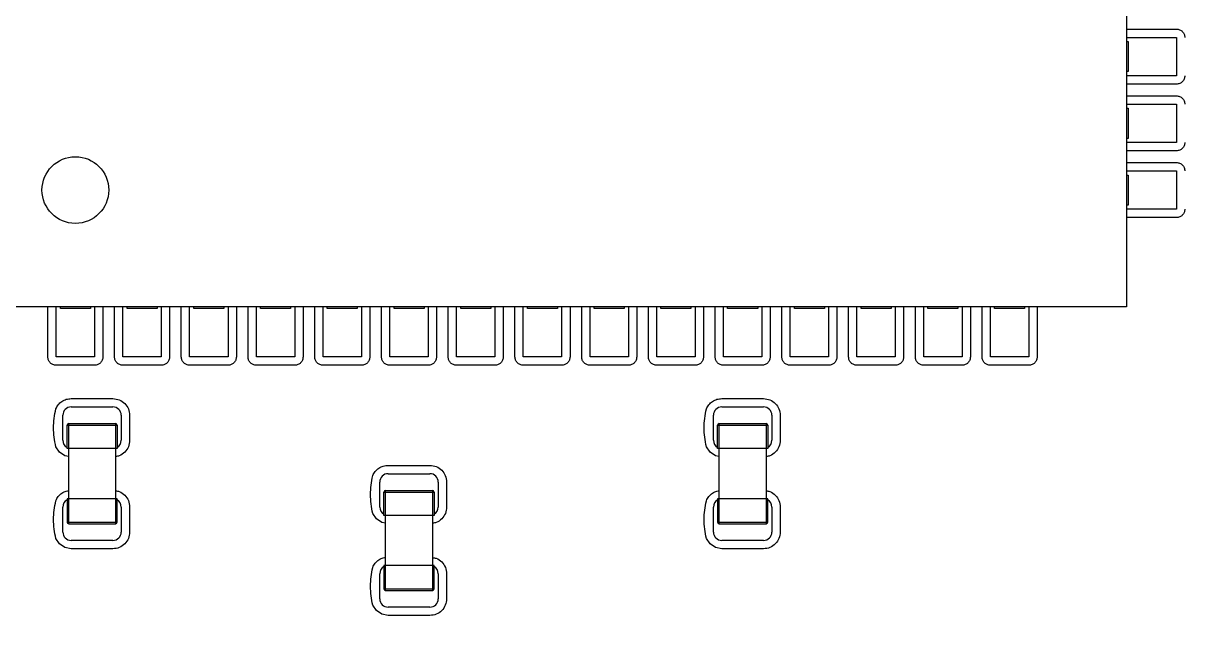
# Model space of a CAD drawing. Header units: millimetres. Extents: x -45 to 54, y -60 to 45.
# Drawn here: x -14.51 to -7.55, y 7.28 to 11.02 of the extents above; entities that cross this region are included whole.
import ezdxf

# ---------------------------------------------------------------- set-up
doc = ezdxf.new("R2010")
doc.units = ezdxf.units.MM

msp = doc.modelspace()

# ---------------------------------------------------------------- linework, layer by layer
at = {"color": 7, "linetype": 'Continuous', "lineweight": 25}
for p, q in [((-7.8955, 16.3179), (-7.8955, 9.3179)), ((-7.8955, 10.9829), (-7.5955, 10.9829)), ((-7.8955, 10.9329), (-7.5955, 10.9329)), ((-7.5955, 10.9329), (-7.5955, 10.7029)), ((-7.8955, 10.9079), (-7.8855, 10.9079)), ((-7.8855, 10.9079), (-7.8855, 10.7279)), ((-7.8855, 10.7279), (-7.8955, 10.7279)), ((-7.5955, 10.7029), (-7.8955, 10.7029)), ((-7.5955, 10.6529), (-7.8955, 10.6529)), ((-7.8955, 10.5829), (-7.5955, 10.5829)), ((-7.8955, 10.5329), (-7.5955, 10.5329)), ((-7.5955, 10.5329), (-7.5955, 10.3029)), ((-7.8955, 10.5079), (-7.8855, 10.5079)), ((-7.8855, 10.5079), (-7.8855, 10.3279)), ((-7.8855, 10.3279), (-7.8955, 10.3279)), ((-7.5955, 10.3029), (-7.8955, 10.3029)), ((-7.5955, 10.2529), (-7.8955, 10.2529)), ((-7.8955, 10.1829), (-7.5955, 10.1829)), ((-7.8955, 10.1329), (-7.5955, 10.1329)), ((-7.8955, 10.1079), (-7.8855, 10.1079)), ((-7.8855, 10.1079), (-7.8855, 9.9279)), ((-7.5955, 10.1329), (-7.5955, 9.9029)), ((-7.8855, 9.9279), (-7.8955, 9.9279)), ((-7.5955, 9.9029), (-7.8955, 9.9029)), ((-7.5955, 9.8529), (-7.8955, 9.8529)), ((-7.8955, 9.3179), (-14.8955, 9.3179)), ((-14.3605, 9.0179), (-14.3605, 9.3179)), ((-14.3105, 9.0179), (-14.3105, 9.3179)), ((-14.2855, 9.3079), (-14.2855, 9.3179)), ((-14.1055, 9.3079), (-14.2855, 9.3079)), ((-14.1055, 9.3179), (-14.1055, 9.3079)), ((-14.0805, 9.3179), (-14.0805, 9.0179)), ((-14.0305, 9.3179), (-14.0305, 9.0179)), ((-13.9605, 9.0179), (-13.9605, 9.3179)), ((-13.9105, 9.0179), (-13.9105, 9.3179)), ((-13.8855, 9.3079), (-13.8855, 9.3179)), ((-13.7055, 9.3079), (-13.8855, 9.3079)), ((-13.7055, 9.3179), (-13.7055, 9.3079)), ((-13.6805, 9.3179), (-13.6805, 9.0179)), ((-13.6305, 9.3179), (-13.6305, 9.0179)), ((-13.5605, 9.0179), (-13.5605, 9.3179)), ((-13.5105, 9.0179), (-13.5105, 9.3179)), ((-13.4855, 9.3079), (-13.4855, 9.3179)), ((-13.3055, 9.3079), (-13.4855, 9.3079)), ((-13.3055, 9.3179), (-13.3055, 9.3079)), ((-13.2805, 9.3179), (-13.2805, 9.0179)), ((-13.2305, 9.3179), (-13.2305, 9.0179)), ((-13.1605, 9.0179), (-13.1605, 9.3179)), ((-13.1105, 9.0179), (-13.1105, 9.3179)), ((-13.0855, 9.3079), (-13.0855, 9.3179)), ((-12.9055, 9.3079), (-13.0855, 9.3079)), ((-12.9055, 9.3179), (-12.9055, 9.3079)), ((-12.8805, 9.3179), (-12.8805, 9.0179)), ((-12.8305, 9.3179), (-12.8305, 9.0179)), ((-12.7605, 9.0179), (-12.7605, 9.3179)), ((-12.7105, 9.0179), (-12.7105, 9.3179)), ((-12.6855, 9.3079), (-12.6855, 9.3179)), ((-12.5055, 9.3079), (-12.6855, 9.3079)), ((-12.5055, 9.3179), (-12.5055, 9.3079)), ((-12.4805, 9.3179), (-12.4805, 9.0179)), ((-12.4305, 9.3179), (-12.4305, 9.0179)), ((-12.3605, 9.0179), (-12.3605, 9.3179)), ((-12.3105, 9.0179), (-12.3105, 9.3179)), ((-12.2855, 9.3079), (-12.2855, 9.3179)), ((-12.1055, 9.3079), (-12.2855, 9.3079)), ((-12.1055, 9.3179), (-12.1055, 9.3079)), ((-12.0805, 9.3179), (-12.0805, 9.0179)), ((-12.0305, 9.3179), (-12.0305, 9.0179)), ((-11.9605, 9.0179), (-11.9605, 9.3179)), ((-11.9105, 9.0179), (-11.9105, 9.3179)), ((-11.8855, 9.3079), (-11.8855, 9.3179)), ((-11.7055, 9.3079), (-11.8855, 9.3079)), ((-11.7055, 9.3179), (-11.7055, 9.3079)), ((-11.6805, 9.3179), (-11.6805, 9.0179)), ((-11.6305, 9.3179), (-11.6305, 9.0179)), ((-11.5605, 9.0179), (-11.5605, 9.3179)), ((-11.5105, 9.0179), (-11.5105, 9.3179)), ((-11.4855, 9.3079), (-11.4855, 9.3179)), ((-11.3055, 9.3079), (-11.4855, 9.3079)), ((-11.3055, 9.3179), (-11.3055, 9.3079)), ((-11.2805, 9.3179), (-11.2805, 9.0179)), ((-11.2305, 9.3179), (-11.2305, 9.0179)), ((-11.1605, 9.0179), (-11.1605, 9.3179)), ((-11.1105, 9.0179), (-11.1105, 9.3179)), ((-11.0855, 9.3079), (-11.0855, 9.3179)), ((-10.9055, 9.3079), (-11.0855, 9.3079)), ((-10.9055, 9.3179), (-10.9055, 9.3079)), ((-10.8805, 9.3179), (-10.8805, 9.0179)), ((-10.8305, 9.3179), (-10.8305, 9.0179)), ((-10.7605, 9.0179), (-10.7605, 9.3179)), ((-10.7105, 9.0179), (-10.7105, 9.3179)), ((-10.6855, 9.3079), (-10.6855, 9.3179)), ((-10.5055, 9.3079), (-10.6855, 9.3079)), ((-10.5055, 9.3179), (-10.5055, 9.3079)), ((-10.4805, 9.3179), (-10.4805, 9.0179)), ((-10.4305, 9.3179), (-10.4305, 9.0179)), ((-10.3605, 9.0179), (-10.3605, 9.3179)), ((-10.3105, 9.0179), (-10.3105, 9.3179)), ((-10.2855, 9.3079), (-10.2855, 9.3179)), ((-10.1055, 9.3079), (-10.2855, 9.3079)), ((-10.1055, 9.3179), (-10.1055, 9.3079)), ((-10.0805, 9.3179), (-10.0805, 9.0179)), ((-10.0305, 9.3179), (-10.0305, 9.0179)), ((-9.9605, 9.0179), (-9.9605, 9.3179)), ((-9.9105, 9.0179), (-9.9105, 9.3179)), ((-9.8855, 9.3079), (-9.8855, 9.3179)), ((-9.7055, 9.3079), (-9.8855, 9.3079)), ((-9.7055, 9.3179), (-9.7055, 9.3079)), ((-9.6805, 9.3179), (-9.6805, 9.0179)), ((-9.6305, 9.3179), (-9.6305, 9.0179)), ((-9.5605, 9.0179), (-9.5605, 9.3179)), ((-9.5105, 9.0179), (-9.5105, 9.3179)), ((-9.4855, 9.3079), (-9.4855, 9.3179)), ((-9.3055, 9.3079), (-9.4855, 9.3079)), ((-9.3055, 9.3179), (-9.3055, 9.3079)), ((-9.2805, 9.3179), (-9.2805, 9.0179)), ((-9.2305, 9.3179), (-9.2305, 9.0179)), ((-9.1605, 9.0179), (-9.1605, 9.3179)), ((-9.1105, 9.0179), (-9.1105, 9.3179)), ((-9.0855, 9.3079), (-9.0855, 9.3179)), ((-8.9055, 9.3079), (-9.0855, 9.3079)), ((-8.9055, 9.3179), (-8.9055, 9.3079)), ((-8.8805, 9.3179), (-8.8805, 9.0179)), ((-8.8305, 9.3179), (-8.8305, 9.0179)), ((-8.7605, 9.0179), (-8.7605, 9.3179)), ((-8.7105, 9.0179), (-8.7105, 9.3179)), ((-8.6855, 9.3079), (-8.6855, 9.3179)), ((-8.5055, 9.3079), (-8.6855, 9.3079)), ((-8.5055, 9.3179), (-8.5055, 9.3079)), ((-8.4805, 9.3179), (-8.4805, 9.0179)), ((-8.4305, 9.3179), (-8.4305, 9.0179)), ((-14.0805, 9.0179), (-14.3105, 9.0179)), ((-13.6805, 9.0179), (-13.9105, 9.0179)), ((-13.2805, 9.0179), (-13.5105, 9.0179)), ((-12.8805, 9.0179), (-13.1105, 9.0179)), ((-12.4805, 9.0179), (-12.7105, 9.0179)), ((-12.0805, 9.0179), (-12.3105, 9.0179)), ((-11.6805, 9.0179), (-11.9105, 9.0179)), ((-11.2805, 9.0179), (-11.5105, 9.0179)), ((-10.8805, 9.0179), (-11.1105, 9.0179)), ((-10.4805, 9.0179), (-10.7105, 9.0179)), ((-10.0805, 9.0179), (-10.3105, 9.0179)), ((-9.6805, 9.0179), (-9.9105, 9.0179)), ((-9.2805, 9.0179), (-9.5105, 9.0179)), ((-8.8805, 9.0179), (-9.1105, 9.0179)), ((-8.4805, 9.0179), (-8.7105, 9.0179)), ((-14.0805, 8.9679), (-14.3105, 8.9679)), ((-13.6805, 8.9679), (-13.9105, 8.9679)), ((-13.2805, 8.9679), (-13.5105, 8.9679)), ((-12.8805, 8.9679), (-13.1105, 8.9679)), ((-12.4805, 8.9679), (-12.7105, 8.9679)), ((-12.0805, 8.9679), (-12.3105, 8.9679)), ((-11.6805, 8.9679), (-11.9105, 8.9679)), ((-11.2805, 8.9679), (-11.5105, 8.9679)), ((-10.8805, 8.9679), (-11.1105, 8.9679)), ((-10.4805, 8.9679), (-10.7105, 8.9679)), ((-10.0805, 8.9679), (-10.3105, 8.9679)), ((-9.6805, 8.9679), (-9.9105, 8.9679)), ((-9.2805, 8.9679), (-9.5105, 8.9679)), ((-8.8805, 8.9679), (-9.1105, 8.9679)), ((-8.4805, 8.9679), (-8.7105, 8.9679)), ((-14.2205, 8.7679), (-13.9705, 8.7679)), ((-14.2205, 8.7179), (-13.9705, 8.7179)), ((-10.3205, 8.7679), (-10.0705, 8.7679)), ((-10.3205, 8.7179), (-10.0705, 8.7179)), ((-14.2705, 8.5179), (-14.2705, 8.6679)), ((-13.9205, 8.6679), (-13.9205, 8.5179)), ((-13.8705, 8.6679), (-13.8705, 8.5179)), ((-10.3705, 8.5179), (-10.3705, 8.6679)), ((-10.0205, 8.6679), (-10.0205, 8.5179)), ((-9.9705, 8.6679), (-9.9705, 8.5179)), ((-14.2455, 8.4679), (-14.2455, 8.6079)), ((-14.2455, 8.6079), (-13.9455, 8.6079)), ((-14.2355, 8.6179), (-13.9555, 8.6179)), ((-14.2355, 8.0179), (-14.2355, 8.6179)), ((-13.9555, 8.6179), (-13.9555, 8.0179)), ((-13.9455, 8.6079), (-13.9455, 8.4679)), ((-10.3455, 8.4679), (-10.3455, 8.6079)), ((-10.3455, 8.6079), (-10.0455, 8.6079)), ((-10.3355, 8.6179), (-10.0555, 8.6179)), ((-10.3355, 8.0179), (-10.3355, 8.6179)), ((-10.0555, 8.6179), (-10.0555, 8.0179)), ((-10.0455, 8.6079), (-10.0455, 8.4679)), ((-14.2912, 8.4472), (-14.3129, 8.4796)), ((-14.2588, 8.4255), (-14.2912, 8.4472)), ((-14.2355, 8.4209), (-14.2588, 8.4255)), ((-13.9455, 8.4679), (-14.2455, 8.4679)), ((-10.3912, 8.4472), (-10.4129, 8.4796)), ((-10.3588, 8.4255), (-10.3912, 8.4472)), ((-10.3355, 8.4209), (-10.3588, 8.4255)), ((-10.0455, 8.4679), (-10.3455, 8.4679)), ((-12.3205, 8.3679), (-12.0705, 8.3679)), ((-12.3205, 8.3179), (-12.0705, 8.3179)), ((-12.3705, 8.1179), (-12.3705, 8.2679)), ((-12.3355, 8.2179), (-12.0555, 8.2179)), ((-12.3355, 7.6179), (-12.3355, 8.2179)), ((-12.0555, 8.2179), (-12.0555, 7.6179)), ((-12.0205, 8.2679), (-12.0205, 8.1179)), ((-11.9705, 8.2679), (-11.9705, 8.1179)), ((-14.2455, 8.1679), (-14.2455, 8.0279)), ((-13.9455, 8.1679), (-14.2455, 8.1679)), ((-13.9455, 8.0279), (-13.9455, 8.1679)), ((-12.3455, 8.2079), (-12.0455, 8.2079)), ((-12.3455, 8.0679), (-12.3455, 8.2079)), ((-12.0455, 8.2079), (-12.0455, 8.0679)), ((-10.3455, 8.1679), (-10.3455, 8.0279)), ((-10.0455, 8.1679), (-10.3455, 8.1679)), ((-10.0455, 8.0279), (-10.0455, 8.1679)), ((-14.2705, 7.9679), (-14.2705, 8.1179)), ((-13.9205, 8.1179), (-13.9205, 7.9679)), ((-13.8705, 8.1179), (-13.8705, 7.9679)), ((-12.3912, 8.0472), (-12.4129, 8.0796)), ((-10.3705, 7.9679), (-10.3705, 8.1179)), ((-10.0205, 8.1179), (-10.0205, 7.9679)), ((-9.9705, 8.1179), (-9.9705, 7.9679)), ((-14.2455, 8.0279), (-13.9455, 8.0279)), ((-14.2355, 8.0179), (-13.9555, 8.0179)), ((-12.3588, 8.0255), (-12.3912, 8.0472)), ((-12.3355, 8.0209), (-12.3588, 8.0255)), ((-12.0455, 8.0679), (-12.3455, 8.0679)), ((-10.3455, 8.0279), (-10.0455, 8.0279)), ((-10.3355, 8.0179), (-10.0555, 8.0179)), ((-14.2912, 7.8972), (-14.3129, 7.9296)), ((-14.2588, 7.8755), (-14.2912, 7.8972)), ((-14.2205, 7.8679), (-14.2588, 7.8755)), ((-13.9705, 7.9179), (-14.2205, 7.9179)), ((-13.9705, 7.8679), (-14.2205, 7.8679)), ((-10.3912, 7.8972), (-10.4129, 7.9296)), ((-10.3588, 7.8755), (-10.3912, 7.8972)), ((-10.3205, 7.8679), (-10.3588, 7.8755)), ((-10.0705, 7.9179), (-10.3205, 7.9179)), ((-10.0705, 7.8679), (-10.3205, 7.8679)), ((-12.3455, 7.7679), (-12.3455, 7.6279)), ((-12.0455, 7.7679), (-12.3455, 7.7679)), ((-12.0455, 7.6279), (-12.0455, 7.7679)), ((-12.3705, 7.5679), (-12.3705, 7.7179)), ((-12.0205, 7.7179), (-12.0205, 7.5679)), ((-11.9705, 7.7179), (-11.9705, 7.5679)), ((-12.3455, 7.6279), (-12.0455, 7.6279)), ((-12.3355, 7.6179), (-12.0555, 7.6179)), ((-12.3912, 7.4972), (-12.4129, 7.5296)), ((-12.3588, 7.4755), (-12.3912, 7.4972)), ((-12.3205, 7.4679), (-12.3588, 7.4755)), ((-12.0705, 7.5179), (-12.3205, 7.5179)), ((-12.0705, 7.4679), (-12.3205, 7.4679))]:
    msp.add_line(p, q, dxfattribs=at)
msp.add_circle((-14.1955, 10.0179), 0.2, dxfattribs=at)
for centre, radius, start, end in [((0, 0), 45, 58.79596, 306.95417), ((-14.2205, 8.6679), 0.05, 90.00133, 179.99867), ((-13.9705, 8.6679), 0.05, 0.00133, 89.99867), ((-10.3205, 8.6679), 0.05, 90.00133, 179.99867), ((-10.0705, 8.6679), 0.05, 0.00133, 89.99867), ((-14.2355, 8.6079), 0.01, 90, 180), ((-13.9555, 8.6079), 0.01, 0, 90), ((-10.3355, 8.6079), 0.01, 90, 180), ((-10.0555, 8.6079), 0.01, 0, 90), ((-14.2205, 8.5179), 0.05, 180.00133, 239.99923), ((-13.9705, 8.5179), 0.05, 300.00077, 359.99867), ((-10.3205, 8.5179), 0.05, 180.00133, 239.99923), ((-10.0705, 8.5179), 0.05, 300.00077, 359.99867), ((-12.3205, 8.2679), 0.05, 90.00133, 179.99867), ((-12.0705, 8.2679), 0.05, 0.00133, 89.99867), ((-12.3355, 8.2079), 0.01, 90, 180), ((-12.0555, 8.2079), 0.01, 360, 90), ((-14.2205, 8.1179), 0.05, 120.00077, 179.99867), ((-13.9705, 8.1179), 0.05, 0.00133, 59.99923), ((-10.3205, 8.1179), 0.05, 120.00077, 179.99867), ((-10.0705, 8.1179), 0.05, 0.00133, 59.99923), ((-12.3205, 8.1179), 0.05, 180.00133, 239.99923), ((-12.0705, 8.1179), 0.05, 300.00077, 359.99867), ((-14.2355, 8.0279), 0.01, 180, 270), ((-13.9555, 8.0279), 0.01, 270, 0), ((-10.3355, 8.0279), 0.01, 180, 270), ((-10.0555, 8.0279), 0.01, 270, 0), ((-14.2205, 7.9679), 0.05, 180.00133, 269.99867), ((-13.9705, 7.9679), 0.05, 270.00133, 359.99867), ((-10.3205, 7.9679), 0.05, 180.00133, 269.99867), ((-10.0705, 7.9679), 0.05, 270.00133, 359.99867), ((-12.3205, 7.7179), 0.05, 120.00077, 179.99867), ((-12.0705, 7.7179), 0.05, 0.00133, 59.99923), ((-12.3355, 7.6279), 0.01, 180, 270), ((-12.0555, 7.6279), 0.01, 270, 0), ((-12.3205, 7.5679), 0.05, 180.00133, 269.99867), ((-12.0705, 7.5679), 0.05, 270.00133, 359.99867)]:
    msp.add_arc(centre, radius, start, end, dxfattribs=at)
for points, knots in [([(-7.5955, 10.9829), (-7.5889, 10.9822), (-7.5758, 10.9807), (-7.562, 10.9709), (-7.5536, 10.961), (-7.5472, 10.9494), (-7.5462, 10.9396), (-7.5455, 10.9329)], [0, 0, 0, 0, 0.2495261, 0.4990522, 0.6244104, 0.7464411, 1, 1, 1, 1]), ([(-7.5455, 10.7029), (-7.5462, 10.6963), (-7.5477, 10.6832), (-7.5575, 10.6694), (-7.5674, 10.661), (-7.5789, 10.6546), (-7.5888, 10.6536), (-7.5955, 10.6529)], [0, 0, 0, 0, 0.249526, 0.499052, 0.62441, 0.746441, 1, 1, 1, 1]), ([(-7.5955, 10.5829), (-7.5889, 10.5822), (-7.5758, 10.5807), (-7.562, 10.5709), (-7.5536, 10.561), (-7.5472, 10.5494), (-7.5462, 10.5396), (-7.5455, 10.5329)], [0, 0, 0, 0, 0.249526, 0.499052, 0.62441, 0.746441, 1, 1, 1, 1]), ([(-7.5455, 10.3029), (-7.5462, 10.2963), (-7.5477, 10.2832), (-7.5575, 10.2694), (-7.5674, 10.261), (-7.5789, 10.2546), (-7.5888, 10.2536), (-7.5955, 10.2529)], [0, 0, 0, 0, 0.249526, 0.499052, 0.62441, 0.746441, 1, 1, 1, 1]), ([(-7.5955, 10.1829), (-7.5889, 10.1822), (-7.5758, 10.1807), (-7.562, 10.1709), (-7.5536, 10.161), (-7.5472, 10.1494), (-7.5462, 10.1396), (-7.5455, 10.1329)], [0, 0, 0, 0, 0.249526, 0.499052, 0.62441, 0.746441, 1, 1, 1, 1]), ([(-7.5455, 9.9029), (-7.5462, 9.8963), (-7.5477, 9.8832), (-7.5575, 9.8694), (-7.5674, 9.861), (-7.5789, 9.8546), (-7.5888, 9.8536), (-7.5955, 9.8529)], [0, 0, 0, 0, 0.249526, 0.499052, 0.62441, 0.746441, 1, 1, 1, 1]), ([(-14.3105, 8.9679), (-14.317, 8.9686), (-14.3302, 8.97), (-14.344, 8.9799), (-14.3524, 8.9897), (-14.3588, 9.0013), (-14.3598, 9.0112), (-14.3605, 9.0179)], [0, 0, 0, 0, 0.249526, 0.499052, 0.62441, 0.746441, 1, 1, 1, 1]), ([(-14.0305, 9.0179), (-14.0312, 9.0113), (-14.0327, 8.9982), (-14.0425, 8.9844), (-14.0524, 8.976), (-14.0639, 8.9696), (-14.0738, 8.9686), (-14.0805, 8.9679)], [0, 0, 0, 0, 0.249526, 0.499052, 0.62441, 0.746441, 1, 1, 1, 1]), ([(-13.9105, 8.9679), (-13.917, 8.9686), (-13.9302, 8.97), (-13.944, 8.9799), (-13.9524, 8.9897), (-13.9588, 9.0013), (-13.9598, 9.0112), (-13.9605, 9.0179)], [0, 0, 0, 0, 0.249526, 0.499052, 0.62441, 0.746441, 1, 1, 1, 1]), ([(-13.6305, 9.0179), (-13.6312, 9.0113), (-13.6327, 8.9982), (-13.6425, 8.9844), (-13.6524, 8.976), (-13.6639, 8.9696), (-13.6738, 8.9686), (-13.6805, 8.9679)], [0, 0, 0, 0, 0.249526, 0.499052, 0.62441, 0.746441, 1, 1, 1, 1]), ([(-13.5105, 8.9679), (-13.517, 8.9686), (-13.5302, 8.97), (-13.544, 8.9799), (-13.5524, 8.9897), (-13.5588, 9.0013), (-13.5598, 9.0112), (-13.5605, 9.0179)], [0, 0, 0, 0, 0.249526, 0.499052, 0.62441, 0.746441, 1, 1, 1, 1]), ([(-13.2305, 9.0179), (-13.2312, 9.0113), (-13.2327, 8.9982), (-13.2425, 8.9844), (-13.2524, 8.976), (-13.2639, 8.9696), (-13.2738, 8.9686), (-13.2805, 8.9679)], [0, 0, 0, 0, 0.249526, 0.499052, 0.62441, 0.746441, 1, 1, 1, 1]), ([(-13.1105, 8.9679), (-13.117, 8.9686), (-13.1302, 8.97), (-13.144, 8.9799), (-13.1524, 8.9897), (-13.1588, 9.0013), (-13.1598, 9.0112), (-13.1605, 9.0179)], [0, 0, 0, 0, 0.249526, 0.499052, 0.62441, 0.746441, 1, 1, 1, 1]), ([(-12.8305, 9.0179), (-12.8312, 9.0113), (-12.8327, 8.9982), (-12.8425, 8.9844), (-12.8524, 8.976), (-12.8639, 8.9696), (-12.8738, 8.9686), (-12.8805, 8.9679)], [0, 0, 0, 0, 0.249526, 0.499052, 0.62441, 0.746441, 1, 1, 1, 1]), ([(-12.7105, 8.9679), (-12.717, 8.9686), (-12.7302, 8.97), (-12.744, 8.9799), (-12.7524, 8.9897), (-12.7588, 9.0013), (-12.7598, 9.0112), (-12.7605, 9.0179)], [0, 0, 0, 0, 0.249526, 0.499052, 0.62441, 0.746441, 1, 1, 1, 1]), ([(-12.4305, 9.0179), (-12.4312, 9.0113), (-12.4327, 8.9982), (-12.4425, 8.9844), (-12.4524, 8.976), (-12.4639, 8.9696), (-12.4738, 8.9686), (-12.4805, 8.9679)], [0, 0, 0, 0, 0.249526, 0.499052, 0.62441, 0.746441, 1, 1, 1, 1]), ([(-12.3105, 8.9679), (-12.317, 8.9686), (-12.3302, 8.97), (-12.344, 8.9799), (-12.3524, 8.9897), (-12.3588, 9.0013), (-12.3598, 9.0112), (-12.3605, 9.0179)], [0, 0, 0, 0, 0.249526, 0.499052, 0.62441, 0.746441, 1, 1, 1, 1]), ([(-12.0305, 9.0179), (-12.0312, 9.0113), (-12.0327, 8.9982), (-12.0425, 8.9844), (-12.0524, 8.976), (-12.0639, 8.9696), (-12.0738, 8.9686), (-12.0805, 8.9679)], [0, 0, 0, 0, 0.249526, 0.499052, 0.62441, 0.746441, 1, 1, 1, 1]), ([(-11.9105, 8.9679), (-11.917, 8.9686), (-11.9302, 8.97), (-11.944, 8.9799), (-11.9524, 8.9897), (-11.9588, 9.0013), (-11.9598, 9.0112), (-11.9605, 9.0179)], [0, 0, 0, 0, 0.2495261, 0.4990522, 0.6244104, 0.7464411, 1, 1, 1, 1]), ([(-11.6305, 9.0179), (-11.6312, 9.0113), (-11.6327, 8.9982), (-11.6425, 8.9844), (-11.6524, 8.976), (-11.6639, 8.9696), (-11.6738, 8.9686), (-11.6805, 8.9679)], [0, 0, 0, 0, 0.249526, 0.499052, 0.62441, 0.746441, 1, 1, 1, 1]), ([(-11.5105, 8.9679), (-11.517, 8.9686), (-11.5302, 8.97), (-11.544, 8.9799), (-11.5524, 8.9897), (-11.5588, 9.0013), (-11.5598, 9.0112), (-11.5605, 9.0179)], [0, 0, 0, 0, 0.249526, 0.499052, 0.62441, 0.746441, 1, 1, 1, 1]), ([(-11.2305, 9.0179), (-11.2312, 9.0113), (-11.2327, 8.9982), (-11.2425, 8.9844), (-11.2524, 8.976), (-11.2639, 8.9696), (-11.2738, 8.9686), (-11.2805, 8.9679)], [0, 0, 0, 0, 0.249526, 0.499052, 0.62441, 0.746441, 1, 1, 1, 1]), ([(-11.1105, 8.9679), (-11.117, 8.9686), (-11.1302, 8.97), (-11.144, 8.9799), (-11.1524, 8.9897), (-11.1588, 9.0013), (-11.1598, 9.0112), (-11.1605, 9.0179)], [0, 0, 0, 0, 0.249526, 0.499052, 0.62441, 0.746441, 1, 1, 1, 1]), ([(-10.8305, 9.0179), (-10.8312, 9.0113), (-10.8327, 8.9982), (-10.8425, 8.9844), (-10.8524, 8.976), (-10.8639, 8.9696), (-10.8738, 8.9686), (-10.8805, 8.9679)], [0, 0, 0, 0, 0.249526, 0.499052, 0.62441, 0.746441, 1, 1, 1, 1]), ([(-10.7105, 8.9679), (-10.717, 8.9686), (-10.7302, 8.97), (-10.744, 8.9799), (-10.7524, 8.9897), (-10.7588, 9.0013), (-10.7598, 9.0112), (-10.7605, 9.0179)], [0, 0, 0, 0, 0.249526, 0.499052, 0.62441, 0.746441, 1, 1, 1, 1]), ([(-10.4305, 9.0179), (-10.4312, 9.0113), (-10.4327, 8.9982), (-10.4425, 8.9844), (-10.4524, 8.976), (-10.4639, 8.9696), (-10.4738, 8.9686), (-10.4805, 8.9679)], [0, 0, 0, 0, 0.2495261, 0.4990522, 0.6244104, 0.7464411, 1, 1, 1, 1]), ([(-10.3105, 8.9679), (-10.317, 8.9686), (-10.3302, 8.97), (-10.344, 8.9799), (-10.3524, 8.9897), (-10.3588, 9.0013), (-10.3598, 9.0112), (-10.3605, 9.0179)], [0, 0, 0, 0, 0.249526, 0.499052, 0.62441, 0.746441, 1, 1, 1, 1]), ([(-10.0305, 9.0179), (-10.0312, 9.0113), (-10.0327, 8.9982), (-10.0425, 8.9844), (-10.0524, 8.976), (-10.0639, 8.9696), (-10.0738, 8.9686), (-10.0805, 8.9679)], [0, 0, 0, 0, 0.249526, 0.499052, 0.62441, 0.746441, 1, 1, 1, 1]), ([(-9.9105, 8.9679), (-9.917, 8.9686), (-9.9302, 8.97), (-9.944, 8.9799), (-9.9524, 8.9897), (-9.9588, 9.0013), (-9.9598, 9.0112), (-9.9605, 9.0179)], [0, 0, 0, 0, 0.249526, 0.499052, 0.62441, 0.746441, 1, 1, 1, 1]), ([(-9.6305, 9.0179), (-9.6312, 9.0113), (-9.6327, 8.9982), (-9.6425, 8.9844), (-9.6524, 8.976), (-9.6639, 8.9696), (-9.6738, 8.9686), (-9.6805, 8.9679)], [0, 0, 0, 0, 0.249526, 0.499052, 0.62441, 0.746441, 1, 1, 1, 1]), ([(-9.5105, 8.9679), (-9.517, 8.9686), (-9.5302, 8.97), (-9.544, 8.9799), (-9.5524, 8.9897), (-9.5588, 9.0013), (-9.5598, 9.0112), (-9.5605, 9.0179)], [0, 0, 0, 0, 0.249526, 0.499052, 0.62441, 0.746441, 1, 1, 1, 1]), ([(-9.2305, 9.0179), (-9.2312, 9.0113), (-9.2327, 8.9982), (-9.2425, 8.9844), (-9.2524, 8.976), (-9.2639, 8.9696), (-9.2738, 8.9686), (-9.2805, 8.9679)], [0, 0, 0, 0, 0.249526, 0.499052, 0.62441, 0.746441, 1, 1, 1, 1]), ([(-9.1105, 8.9679), (-9.117, 8.9686), (-9.1302, 8.97), (-9.144, 8.9799), (-9.1524, 8.9897), (-9.1588, 9.0013), (-9.1598, 9.0112), (-9.1605, 9.0179)], [0, 0, 0, 0, 0.2495261, 0.4990522, 0.6244104, 0.7464411, 1, 1, 1, 1]), ([(-8.8305, 9.0179), (-8.8312, 9.0113), (-8.8327, 8.9982), (-8.8425, 8.9844), (-8.8524, 8.976), (-8.8639, 8.9696), (-8.8738, 8.9686), (-8.8805, 8.9679)], [0, 0, 0, 0, 0.249526, 0.499052, 0.62441, 0.746441, 1, 1, 1, 1]), ([(-8.7105, 8.9679), (-8.717, 8.9686), (-8.7302, 8.97), (-8.744, 8.9799), (-8.7524, 8.9897), (-8.7588, 9.0013), (-8.7598, 9.0112), (-8.7605, 9.0179)], [0, 0, 0, 0, 0.249526, 0.499052, 0.62441, 0.746441, 1, 1, 1, 1]), ([(-8.4305, 9.0179), (-8.4312, 9.0113), (-8.4327, 8.9982), (-8.4425, 8.9844), (-8.4524, 8.976), (-8.4639, 8.9696), (-8.4738, 8.9686), (-8.4805, 8.9679)], [0, 0, 0, 0, 0.249526, 0.499052, 0.62441, 0.746441, 1, 1, 1, 1]), ([(-14.3129, 8.7061), (-14.3084, 8.7149), (-14.2994, 8.7324), (-14.2768, 8.752), (-14.2501, 8.7656), (-14.2304, 8.7671), (-14.2205, 8.7679)], [0, 0, 0, 0, 0.248724, 0.499889, 0.748745, 1, 1, 1, 1]), ([(-13.9705, 8.7679), (-13.9574, 8.7665), (-13.931, 8.7638), (-13.8984, 8.7401), (-13.8745, 8.7075), (-13.8718, 8.6811), (-13.8705, 8.6679)], [0, 0, 0, 0, 0.248982, 0.49984, 0.748993, 1, 1, 1, 1]), ([(-10.4129, 8.7061), (-10.4084, 8.7149), (-10.3994, 8.7324), (-10.3768, 8.752), (-10.3501, 8.7656), (-10.3304, 8.7671), (-10.3205, 8.7679)], [0, 0, 0, 0, 0.2487244, 0.4998887, 0.7487448, 1, 1, 1, 1]), ([(-10.0705, 8.7679), (-10.0574, 8.7665), (-10.031, 8.7638), (-9.9984, 8.7401), (-9.9745, 8.7075), (-9.9718, 8.6811), (-9.9705, 8.6679)], [0, 0, 0, 0, 0.248982, 0.49984, 0.748993, 1, 1, 1, 1]), ([(-13.8705, 8.5179), (-13.8718, 8.5047), (-13.8746, 8.4784), (-13.8983, 8.446), (-13.9264, 8.4242), (-13.9475, 8.4217), (-13.9555, 8.4207)], [0, 0, 0, 0, 0.275933, 0.553944, 0.830067, 1, 1, 1, 1]), ([(-9.9705, 8.5179), (-9.9718, 8.5047), (-9.9746, 8.4784), (-9.9983, 8.446), (-10.0264, 8.4242), (-10.0475, 8.4217), (-10.0555, 8.4207)], [0, 0, 0, 0, 0.275933, 0.553944, 0.830067, 1, 1, 1, 1]), ([(-12.4129, 8.3061), (-12.4084, 8.3149), (-12.3994, 8.3324), (-12.3768, 8.352), (-12.3501, 8.3656), (-12.3304, 8.3671), (-12.3205, 8.3679)], [0, 0, 0, 0, 0.248724, 0.499889, 0.748745, 1, 1, 1, 1]), ([(-12.0705, 8.3679), (-12.0574, 8.3665), (-12.031, 8.3638), (-11.9984, 8.3401), (-11.9745, 8.3075), (-11.9718, 8.2811), (-11.9705, 8.2679)], [0, 0, 0, 0, 0.248982, 0.49984, 0.748993, 1, 1, 1, 1]), ([(-14.3129, 8.1561), (-14.3084, 8.1649), (-14.2994, 8.1825), (-14.2767, 8.2018), (-14.2548, 8.2138), (-14.2403, 8.2152), (-14.2355, 8.2157)], [0, 0, 0, 0, 0.285577, 0.573955, 0.859682, 1, 1, 1, 1]), ([(-13.9555, 8.215), (-13.9476, 8.214), (-13.9265, 8.2114), (-13.8985, 8.1899), (-13.8744, 8.1576), (-13.8718, 8.1311), (-13.8705, 8.1179)], [0, 0, 0, 0, 0.167663, 0.445683, 0.721814, 1, 1, 1, 1]), ([(-10.4129, 8.1561), (-10.4084, 8.1649), (-10.3994, 8.1825), (-10.3767, 8.2018), (-10.3548, 8.2138), (-10.3403, 8.2152), (-10.3355, 8.2157)], [0, 0, 0, 0, 0.2855766, 0.5739546, 0.8596824, 1, 1, 1, 1]), ([(-10.0555, 8.215), (-10.0476, 8.214), (-10.0265, 8.2114), (-9.9985, 8.1899), (-9.9744, 8.1576), (-9.9718, 8.1311), (-9.9705, 8.1179)], [0, 0, 0, 0, 0.167663, 0.445683, 0.721814, 1, 1, 1, 1]), ([(-11.9705, 8.1179), (-11.9718, 8.1047), (-11.9746, 8.0784), (-11.9983, 8.046), (-12.0264, 8.0242), (-12.0475, 8.0217), (-12.0555, 8.0207)], [0, 0, 0, 0, 0.275933, 0.553944, 0.830067, 1, 1, 1, 1]), ([(-13.8705, 7.9679), (-13.8719, 7.9548), (-13.8746, 7.9284), (-13.8982, 7.8958), (-13.9309, 7.8718), (-13.9573, 7.8692), (-13.9705, 7.8679)], [0, 0, 0, 0, 0.248982, 0.49984, 0.748993, 1, 1, 1, 1]), ([(-9.9705, 7.9679), (-9.9719, 7.9548), (-9.9746, 7.9284), (-9.9982, 7.8958), (-10.0309, 7.8718), (-10.0573, 7.8692), (-10.0705, 7.8679)], [0, 0, 0, 0, 0.248982, 0.49984, 0.748993, 1, 1, 1, 1]), ([(-12.4129, 7.7561), (-12.4084, 7.7649), (-12.3994, 7.7825), (-12.3767, 7.8018), (-12.3548, 7.8138), (-12.3403, 7.8152), (-12.3355, 7.8157)], [0, 0, 0, 0, 0.285577, 0.573955, 0.859682, 1, 1, 1, 1]), ([(-12.0555, 7.815), (-12.0476, 7.814), (-12.0265, 7.8114), (-11.9985, 7.7899), (-11.9744, 7.7576), (-11.9718, 7.7311), (-11.9705, 7.7179)], [0, 0, 0, 0, 0.167663, 0.445683, 0.721814, 1, 1, 1, 1]), ([(-11.9705, 7.5679), (-11.9719, 7.5548), (-11.9746, 7.5284), (-11.9982, 7.4958), (-12.0309, 7.4718), (-12.0573, 7.4692), (-12.0705, 7.4679)], [0, 0, 0, 0, 0.248982, 0.49984, 0.748993, 1, 1, 1, 1])]:
    msp.add_open_spline(points, degree=3, knots=knots, dxfattribs=at)
for points in [[(-14.3129, 8.4796), (-14.3197, 8.5174), (-14.3334, 8.5929), (-14.3197, 8.6684), (-14.3129, 8.7061)], [(-10.4129, 8.4796), (-10.4197, 8.5174), (-10.4334, 8.5929), (-10.4197, 8.6684), (-10.4129, 8.7061)], [(-12.4129, 8.0796), (-12.4197, 8.1174), (-12.4334, 8.1929), (-12.4197, 8.2684), (-12.4129, 8.3061)], [(-14.3129, 7.9296), (-14.3197, 7.9674), (-14.3334, 8.0429), (-14.3197, 8.1184), (-14.3129, 8.1561)], [(-10.4129, 7.9296), (-10.4197, 7.9674), (-10.4334, 8.0429), (-10.4197, 8.1184), (-10.4129, 8.1561)], [(-12.4129, 7.5296), (-12.4197, 7.5674), (-12.4334, 7.6429), (-12.4197, 7.7184), (-12.4129, 7.7561)]]:
    msp.add_open_spline(points, degree=3, dxfattribs=at)

doc.saveas('drawing.dxf')
